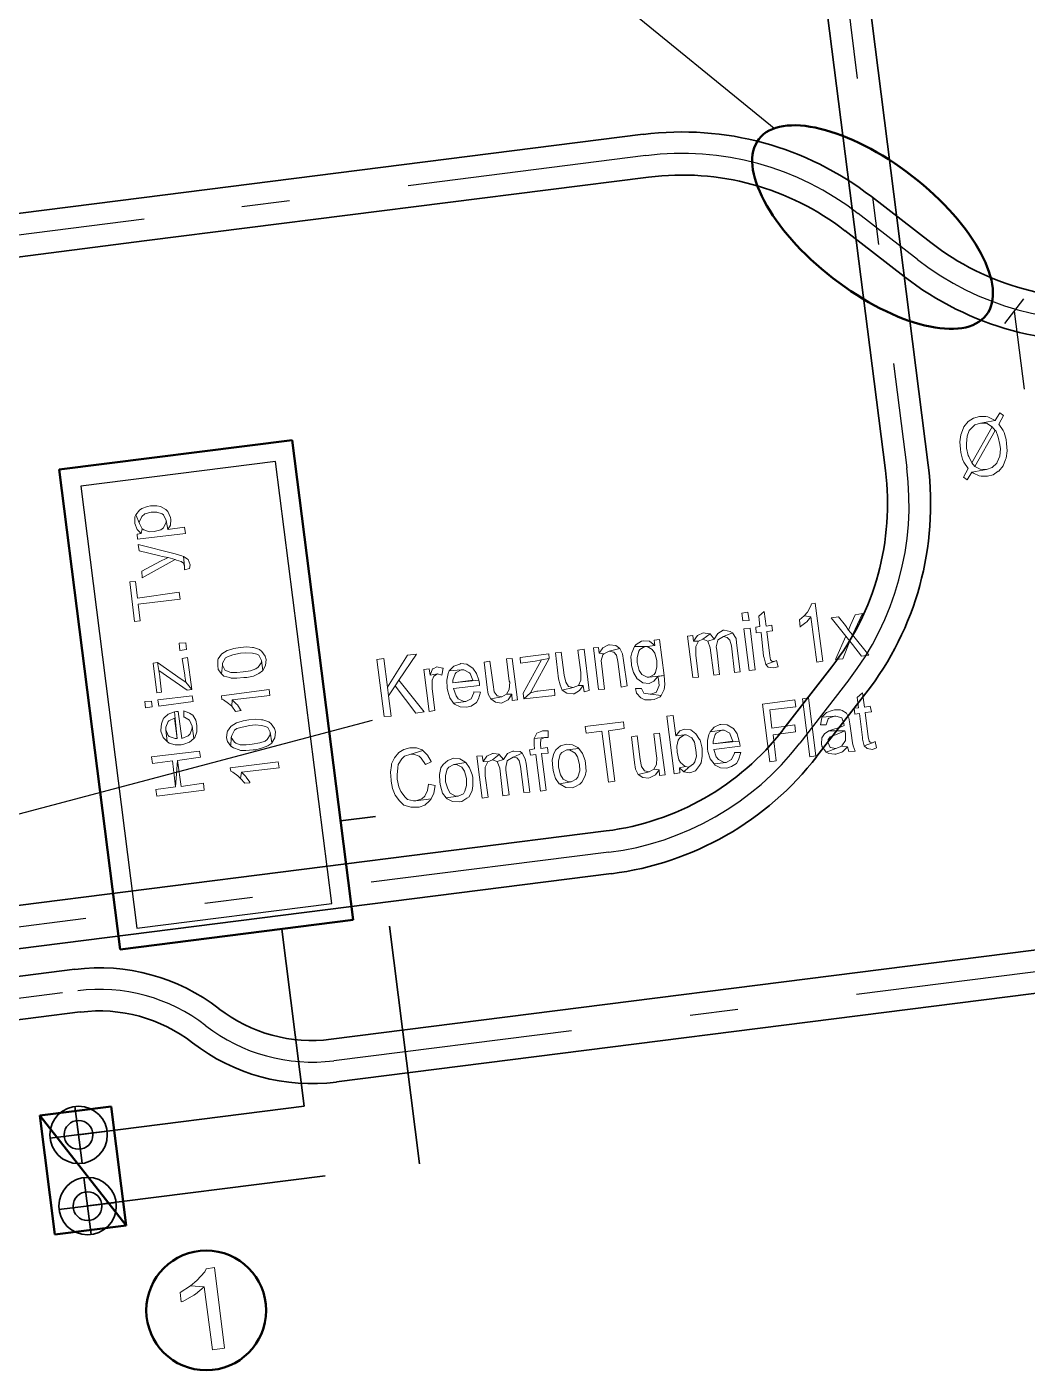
# Model space of a CAD drawing. Header units: metres. Extents: x 2713732.4 to 2713757.2, y 1226081.6 to 1226111.3.
# Drawn here: x 2713745.279 to 2713747.367, y 1226102.816 to 1226105.62 of the extents above; entities that cross this region are included whole.
import ezdxf

# ---------------------------------------------------------------- set-up
doc = ezdxf.new("R2010")
doc.units = ezdxf.units.M
for name, pattern in [('DASHDOT', [1, 0.5, -0.25, 0, -0.25]), ('DASHED', [0.75, 0.5, -0.25]), ('HIDDENX2', [0.75, 0.5, -0.25])]:
    doc.linetypes.add(name, pattern=pattern)
doc.layers.add('einlagen_boden_erstes_og', color=7, linetype='Continuous', true_color=0x000000)

msp = doc.modelspace()

# ---------------------------------------------------------------- linework, layer by layer
at = {"layer": 'einlagen_boden_erstes_og', "color": 1, "linetype": 'Continuous', "lineweight": 35, "true_color": 0xff0000, "extrusion": (0.000477202, 0.001815, 0.999998)}
for p, q in [((2713746.9939, 1226106.0145, -0.1887), (2713747.16, 1226104.7055, -0.1864)), ((2713746.9046, 1226106.0032, -0.1886), (2713747.0707, 1226104.6942, -0.1863)), ((2713746.9588, 1226104.2844, -0.1855), (2713746.8567, 1226104.1526, -0.1852)), ((2713747.03, 1226104.2293, -0.1855), (2713746.9279, 1226104.0975, -0.1852)), ((2713746.4879, 1226103.9419, -0.1847), (2713744.8331, 1226103.7319, -0.1835)), ((2713746.4992, 1226103.8526, -0.1845), (2713744.8445, 1226103.6426, -0.1834)), ((2713745.9138, 1226103.5069, -0.1836), (2713747.9989, 1226103.7715, -0.1851)), ((2713745.8579, 1226103.3672, -0.1833), (2713745.811, 1226103.7368, -0.184)), ((2713745.9252, 1226103.4176, -0.1835), (2713748.0103, 1226103.6822, -0.1849)), ((2713744.8517, 1226103.5859, -0.1833), (2713745.3791, 1226103.6529, -0.1836)), ((2713744.863, 1226103.4966, -0.1831), (2713745.3904, 1226103.5636, -0.1835)), ((2713745.3866, 1226103.3074, -0.183), (2713745.8579, 1226103.3672, -0.1833))]:
    msp.add_line(p, q, dxfattribs=at)
at = {"layer": 'einlagen_boden_erstes_og', "color": 7, "linetype": 'DASHDOT', "lineweight": 25, "extrusion": (0.000477202, 0.001815, 0.999998)}
for p, q in [((2713746.9492, 1226106.0089, -0.1887), (2713747.1153, 1226104.6998, -0.1864)), ((2713746.5709, 1226105.3515, -0.1873), (2713745.5237, 1226105.2186, -0.1865)), ((2713747.1377, 1226105.1347, -0.1872), (2713747.0139, 1226105.2306, -0.1873)), ((2713745.5237, 1226105.2186, -0.1865), (2713744.9751, 1226105.149, -0.1861)), ((2713746.9944, 1226104.2568, -0.1855), (2713746.8923, 1226104.125, -0.1852)), ((2713746.4935, 1226103.8973, -0.1846), (2713744.8388, 1226103.6873, -0.1834)), ((2713745.9195, 1226103.4623, -0.1835), (2713748.0046, 1226103.7269, -0.185)), ((2713744.8573, 1226103.5413, -0.1832), (2713745.3848, 1226103.6082, -0.1835))]:
    msp.add_line(p, q, dxfattribs=at)
at = {"layer": 'einlagen_boden_erstes_og', "color": 140, "linetype": 'Continuous', "lineweight": 25, "true_color": 0x00c0ff, "extrusion": (0.000477202, 0.001815, 0.999998)}
for p, q in [((2713746.8383, 1226105.4082, -0.1875), (2713746.2842, 1226105.8616, -0.1881)), ((2713745.9998, 1226104.1721, -0.1849), (2713744.3765, 1226103.7416, -0.1833))]:
    msp.add_line(p, q, dxfattribs=at)
at = {"layer": 'einlagen_boden_erstes_og', "color": 150, "linetype": 'Continuous', "lineweight": 35, "true_color": 0x0080ff, "extrusion": (0.000477202, 0.001815, 0.999998)}
for p, q in [((2713746.5652, 1226105.3962, -0.1874), (2713745.518, 1226105.2633, -0.1866)), ((2713746.5766, 1226105.3069, -0.1872), (2713745.5293, 1226105.174, -0.1865)), ((2713745.518, 1226105.2633, -0.1866), (2713744.9694, 1226105.1936, -0.1862)), ((2713747.1653, 1226105.1702, -0.1872), (2713747.0415, 1226105.2662, -0.1873)), ((2713745.5293, 1226105.174, -0.1865), (2713744.9807, 1226105.1044, -0.1861)), ((2713747.1101, 1226105.0991, -0.1871), (2713746.9863, 1226105.195, -0.1872))]:
    msp.add_line(p, q, dxfattribs=at)
at = {"layer": 'einlagen_boden_erstes_og', "color": 7, "linetype": 'Continuous', "lineweight": 25, "extrusion": (0.000477202, 0.001815, 0.999998)}
for p, q in [((2713747.3199, 1226105.0009, -0.187), (2713747.3597, 1226105.0523, -0.1871)), ((2713747.3398, 1226105.0266, -0.1871), (2713747.3604, 1226104.8642, -0.1868))]:
    msp.add_line(p, q, dxfattribs=at)
at = {"layer": 'einlagen_boden_erstes_og', "color": 1, "linetype": 'Continuous', "lineweight": 50, "true_color": 0xff0000, "extrusion": (0.000477202, 0.001815, 0.999998)}
for p, q in [((2713745.8327, 1226104.7576, -0.1858), (2713745.3466, 1226104.696, -0.1855)), ((2713745.9598, 1226103.7557, -0.1841), (2713745.8327, 1226104.7576, -0.1858)), ((2713745.3466, 1226104.696, -0.1855), (2713745.4737, 1226103.694, -0.1837)), ((2713745.4737, 1226103.694, -0.1837), (2713745.9598, 1226103.7557, -0.1841))]:
    msp.add_line(p, q, dxfattribs=at)
at = {"layer": 'einlagen_boden_erstes_og', "color": 1, "linetype": 'Continuous', "lineweight": 25, "true_color": 0xff0000, "extrusion": (0.000477202, 0.001815, 0.999998)}
for p, q in [((2713745.798, 1226104.7129, -0.1858), (2713745.3913, 1226104.6613, -0.1855)), ((2713745.9151, 1226103.7903, -0.1841), (2713745.798, 1226104.7129, -0.1858)), ((2713745.3913, 1226104.6613, -0.1855), (2713745.5084, 1226103.7387, -0.1838)), ((2713745.5084, 1226103.7387, -0.1838), (2713745.9151, 1226103.7903, -0.1841))]:
    msp.add_line(p, q, dxfattribs=at)
at = {"layer": 'einlagen_boden_erstes_og', "color": 5, "linetype": 'DASHED', "lineweight": 35, "true_color": 0x0000ff, "extrusion": (0.000477202, 0.001815, 0.999998)}
for p, q in [((2713746.0063, 1226103.972, -0.1845), (2713745.9336, 1226103.9627, -0.1845)), ((2713746.0983, 1226103.2465, -0.1832), (2713746.0063, 1226103.972, -0.1845)), ((2713745.4054, 1226103.1586, -0.1827), (2713746.0983, 1226103.2465, -0.1832))]:
    msp.add_line(p, q, dxfattribs=at)
at = {"layer": 'einlagen_boden_erstes_og', "color": 7, "linetype": 'HIDDENX2', "lineweight": 50, "extrusion": (0.000477202, 0.001815, 0.999998)}
for p, q in [((2713745.4547, 1226103.3661, -0.1831), (2713745.3059, 1226103.3472, -0.183)), ((2713745.3059, 1226103.3472, -0.183), (2713745.3374, 1226103.0992, -0.1826)), ((2713745.4862, 1226103.1181, -0.1827), (2713745.3059, 1226103.3472, -0.183)), ((2713745.4862, 1226103.1181, -0.1827), (2713745.4547, 1226103.3661, -0.1831)), ((2713745.3374, 1226103.0992, -0.1826), (2713745.4862, 1226103.1181, -0.1827))]:
    msp.add_line(p, q, dxfattribs=at)
at = {"layer": 'einlagen_boden_erstes_og', "color": 7, "linetype": 'DASHDOT', "lineweight": 35, "extrusion": (0.000477202, 0.001815, 0.999998)}
for p, q in [((2713745.3941, 1226103.2479, -0.1829), (2713745.379, 1226103.3669, -0.1831)), ((2713745.327, 1226103.2999, -0.183), (2713745.4461, 1226103.315, -0.183)), ((2713745.413, 1226103.0991, -0.1826), (2713745.3979, 1226103.2181, -0.1828)), ((2713745.3459, 1226103.151, -0.1827), (2713745.465, 1226103.1662, -0.1828))]:
    msp.add_line(p, q, dxfattribs=at)
at = {"layer": 'einlagen_boden_erstes_og', "color": 7, "lineweight": 0}
for points in [[(2713747.2674, 1226104.807), (2713747.2674, 1226104.807), (2713747.2544, 1226104.8037), (2713747.2435, 1226104.7961), (2713747.2435, 1226104.7961), (2713747.2348, 1226104.7852), (2713747.2294, 1226104.7722), (2713747.2283, 1226104.7689), (2713747.2261, 1226104.7537), (2713747.2272, 1226104.7385), (2713747.2283, 1226104.732), (2713747.2316, 1226104.7179), (2713747.2348, 1226104.7114), (2713747.2435, 1226104.6983), (2713747.2337, 1226104.6799), (2713747.2414, 1226104.6744), (2713747.2511, 1226104.6907), (2713747.2815, 1226104.6962), (2713747.2815, 1226104.6962), (2713747.2685, 1226104.6972), (2713747.2576, 1226104.7027), (2713747.2511, 1226104.7103), (2713747.2446, 1226104.7233), (2713747.2435, 1226104.7255), (2713747.2403, 1226104.7407), (2713747.2403, 1226104.7505), (2713747.2414, 1226104.7657), (2713747.2457, 1226104.7776), (2713747.2479, 1226104.7798), (2713747.2576, 1226104.7896), (2713747.2696, 1226104.7928), (2713747.3, 1226104.7983), (2713747.2957, 1226104.8004), (2713747.2848, 1226104.8059), (2713747.2805, 1226104.807)], [(2713747.3098, 1226104.8146), (2713747.3, 1226104.7983), (2713747.2696, 1226104.7928), (2713747.2815, 1226104.7928), (2713747.2815, 1226104.7928), (2713747.2935, 1226104.7852), (2713747.3, 1226104.7776), (2713747.3011, 1226104.7776), (2713747.3065, 1226104.7635), (2713747.3098, 1226104.7483), (2713747.3109, 1226104.7396), (2713747.3098, 1226104.7244), (2713747.3044, 1226104.7114), (2713747.3033, 1226104.7092), (2713747.2935, 1226104.7005), (2713747.2815, 1226104.6962), (2713747.2511, 1226104.6907), (2713747.2544, 1226104.6886), (2713747.2663, 1226104.6831), (2713747.2707, 1226104.682), (2713747.2837, 1226104.682), (2713747.2957, 1226104.6853), (2713747.3065, 1226104.6929), (2713747.3076, 1226104.6929), (2713747.3163, 1226104.7038), (2713747.3217, 1226104.7168), (2713747.3228, 1226104.7201), (2713747.325, 1226104.7353), (2713747.3239, 1226104.7505), (2713747.3228, 1226104.7592), (2713747.3185, 1226104.7733), (2713747.3163, 1226104.7776), (2713747.3076, 1226104.7907), (2713747.3174, 1226104.8091)], [(2713747.2935, 1226104.7852), (2713747.2511, 1226104.7103), (2713747.2576, 1226104.7027), (2713747.3, 1226104.7776)]]:
    msp.add_lwpolyline(points, close=True, dxfattribs=at)
at = {"layer": 'einlagen_boden_erstes_og', "color": 1, "lineweight": 0}
for points in [[(2713745.5066, 1226104.6017), (2713745.5142, 1226104.5832), (2713745.5132, 1226104.5865), (2713745.5186, 1226104.5984), (2713745.5251, 1226104.6038), (2713745.5381, 1226104.6071), (2713745.5501, 1226104.6071), (2713745.5609, 1226104.6038), (2713745.5642, 1226104.6017), (2713745.5696, 1226104.5897), (2713745.5729, 1226104.5712), (2713745.5783, 1226104.5799), (2713745.5794, 1226104.5919), (2713745.5783, 1226104.5962), (2713745.5729, 1226104.6082), (2713745.5686, 1226104.6125), (2713745.5577, 1226104.619), (2713745.5501, 1226104.6201), (2713745.537, 1226104.6201), (2713745.5305, 1226104.619), (2713745.5186, 1226104.6147), (2713745.5142, 1226104.6114)], [(2713745.5045, 1226104.5832), (2713745.5088, 1226104.5712), (2713745.5175, 1226104.5626), (2713745.5197, 1226104.5723), (2713745.5142, 1226104.5832), (2713745.5066, 1226104.6017), (2713745.5045, 1226104.5973)], [(2713745.5088, 1226104.5615), (2713745.5099, 1226104.5506), (2713745.6098, 1226104.5626), (2713745.6077, 1226104.5756), (2713745.5729, 1226104.5712), (2713745.5696, 1226104.5897), (2713745.5696, 1226104.5865), (2713745.5642, 1226104.5745), (2713745.5588, 1226104.5702), (2713745.5447, 1226104.5669), (2713745.5338, 1226104.5658), (2713745.5229, 1226104.5702), (2713745.5197, 1226104.5723), (2713745.5175, 1226104.5626)], [(2713745.511, 1226104.5397), (2713745.5132, 1226104.5267), (2713745.5566, 1226104.5158), (2713745.5609, 1226104.5148), (2713745.574, 1226104.5126), (2713745.5881, 1226104.5082), (2713745.5914, 1226104.5072), (2713745.6011, 1226104.5039), (2713745.6055, 1226104.5006), (2713745.6077, 1226104.4941), (2713745.6055, 1226104.5148), (2713745.6022, 1226104.5158), (2713745.5881, 1226104.5202)], [(2713745.5186, 1226104.4843), (2713745.5197, 1226104.4702), (2713745.5881, 1226104.5082), (2713745.574, 1226104.5126), (2713745.5696, 1226104.5104), (2713745.5577, 1226104.505)], [(2713745.6077, 1226104.4865), (2713745.6185, 1226104.4898), (2713745.6196, 1226104.4974), (2713745.6153, 1226104.5082), (2713745.6055, 1226104.5148), (2713745.6077, 1226104.4941)], [(2713745.4936, 1226104.4615), (2713745.5034, 1226104.379), (2713745.5153, 1226104.3801), (2713745.511, 1226104.4148), (2713745.599, 1226104.4257), (2713745.5968, 1226104.4398), (2713745.5099, 1226104.4279), (2713745.5055, 1226104.4626)], [(2713745.612, 1226104.3203), (2713745.5979, 1226104.3182), (2713745.5968, 1226104.3334), (2713745.6109, 1226104.3344), (2713745.612, 1226104.3203)], [(2713745.6033, 1226104.3019), (2713745.6087, 1226104.2671), (2713745.6087, 1226104.2649), (2713745.6109, 1226104.2519), (2713745.6229, 1226104.2367), (2713745.6142, 1226104.304)], [(2713745.6772, 1226104.2867), (2713745.6783, 1226104.279), (2713745.6848, 1226104.2693), (2713745.687, 1226104.2877), (2713745.687, 1226104.2921), (2713745.6935, 1226104.3029), (2713745.6978, 1226104.3051), (2713745.7087, 1226104.3095), (2713745.725, 1226104.3127), (2713745.7358, 1226104.3138), (2713745.75, 1226104.3127), (2713745.7586, 1226104.3105), (2713745.763, 1226104.3084), (2713745.7684, 1226104.2975), (2713745.7717, 1226104.2769), (2713745.7771, 1226104.2867), (2713745.7782, 1226104.2997), (2713745.776, 1226104.3062), (2713745.7695, 1226104.316), (2713745.7641, 1226104.3203), (2713745.7521, 1226104.3247), (2713745.75, 1226104.3247), (2713745.738, 1226104.3258), (2713745.7239, 1226104.3247), (2713745.7108, 1226104.3225), (2713745.7, 1226104.3192), (2713745.6967, 1226104.3182), (2713745.6859, 1226104.3116), (2713745.6848, 1226104.3105), (2713745.6783, 1226104.3008), (2713745.6772, 1226104.2986)], [(2713745.5425, 1226104.2921), (2713745.5501, 1226104.2302), (2713745.5599, 1226104.2313), (2713745.5566, 1226104.2628), (2713745.5566, 1226104.2638), (2713745.5544, 1226104.2769), (2713745.5512, 1226104.2932)], [(2713745.5512, 1226104.2932), (2713745.5544, 1226104.2769), (2713745.6131, 1226104.2356), (2713745.6229, 1226104.2367), (2713745.6109, 1226104.2519), (2713745.6011, 1226104.2584)], [(2713745.6848, 1226104.2693), (2713745.6902, 1226104.2649), (2713745.7022, 1226104.2617), (2713745.7054, 1226104.2606), (2713745.7174, 1226104.2606), (2713745.7315, 1226104.2617), (2713745.738, 1226104.2617), (2713745.7521, 1226104.2649), (2713745.763, 1226104.2704), (2713745.7706, 1226104.2758), (2713745.7717, 1226104.2769), (2713745.7684, 1226104.2975), (2713745.7684, 1226104.2932), (2713745.7619, 1226104.2834), (2713745.7565, 1226104.2801), (2713745.7456, 1226104.2758), (2713745.7304, 1226104.2736), (2713745.7174, 1226104.2725), (2713745.7043, 1226104.2725), (2713745.6956, 1226104.2758), (2713745.6924, 1226104.2769), (2713745.687, 1226104.2877)], [(2713745.5523, 1226104.215), (2713745.5544, 1226104.2019), (2713745.6261, 1226104.2117), (2713745.6239, 1226104.2236)], [(2713745.6848, 1226104.2236), (2713745.6859, 1226104.216), (2713745.6891, 1226104.215), (2713745.7, 1226104.2074), (2713745.7065, 1226104.2019), (2713745.7076, 1226104.215), (2713745.7858, 1226104.2247), (2713745.7847, 1226104.2367)], [(2713745.7065, 1226104.2019), (2713745.7141, 1226104.1911), (2713745.7261, 1226104.1932), (2713745.725, 1226104.1943), (2713745.7185, 1226104.2052), (2713745.7163, 1226104.2063), (2713745.7076, 1226104.215)], [(2713745.5251, 1226104.2117), (2713745.5262, 1226104.1987), (2713745.5403, 1226104.2008), (2713745.5392, 1226104.2128)], [(2713745.5588, 1226104.152), (2713745.5588, 1226104.1498), (2713745.5631, 1226104.1368), (2713745.5718, 1226104.1281), (2713745.5686, 1226104.153), (2713745.5686, 1226104.1585), (2713745.574, 1226104.1704), (2713745.5751, 1226104.1715), (2713745.587, 1226104.1769), (2713745.5924, 1226104.1346), (2713745.587, 1226104.19), (2713745.574, 1226104.1856), (2713745.5653, 1226104.178), (2713745.5642, 1226104.1769), (2713745.5599, 1226104.165)], [(2713745.5718, 1226104.1281), (2713745.5762, 1226104.1248), (2713745.5881, 1226104.1215), (2713745.6011, 1226104.1215), (2713745.6066, 1226104.1226), (2713745.6185, 1226104.127), (2713745.6272, 1226104.1346), (2713745.6239, 1226104.1606), (2713745.6239, 1226104.1563), (2713745.6196, 1226104.1444), (2713745.6153, 1226104.14), (2713745.6022, 1226104.1346), (2713745.5946, 1226104.1911), (2713745.5914, 1226104.1911), (2713745.587, 1226104.19), (2713745.5924, 1226104.1346), (2713745.5881, 1226104.1346), (2713745.5762, 1226104.1389), (2713745.574, 1226104.1411), (2713745.5686, 1226104.153)], [(2713745.6066, 1226104.1791), (2713745.6077, 1226104.1791), (2713745.6185, 1226104.1726), (2713745.6239, 1226104.1606), (2713745.6272, 1226104.1346), (2713745.6294, 1226104.1368), (2713745.6337, 1226104.1487), (2713745.6337, 1226104.1617), (2713745.6316, 1226104.1726), (2713745.625, 1226104.1835), (2713745.6185, 1226104.1878), (2713745.6066, 1226104.1921)], [(2713745.6956, 1226104.1357), (2713745.6978, 1226104.1281), (2713745.7043, 1226104.1183), (2713745.7054, 1226104.1368), (2713745.7065, 1226104.1411), (2713745.7119, 1226104.152), (2713745.7174, 1226104.1552), (2713745.7282, 1226104.1585), (2713745.7445, 1226104.1617), (2713745.7554, 1226104.1628), (2713745.7684, 1226104.1617), (2713745.7771, 1226104.1596), (2713745.7815, 1226104.1574), (2713745.7869, 1226104.1476), (2713745.7901, 1226104.1259), (2713745.7967, 1226104.1357), (2713745.7977, 1226104.1487), (2713745.7956, 1226104.1552), (2713745.7891, 1226104.165), (2713745.7836, 1226104.1693), (2713745.7717, 1226104.1737), (2713745.7684, 1226104.1737), (2713745.7565, 1226104.1748), (2713745.7423, 1226104.1737), (2713745.7304, 1226104.1715), (2713745.7195, 1226104.1683), (2713745.7163, 1226104.1672), (2713745.7054, 1226104.1606), (2713745.7043, 1226104.1596), (2713745.6978, 1226104.1498), (2713745.6967, 1226104.1476)], [(2713745.7043, 1226104.1183), (2713745.7098, 1226104.115), (2713745.7217, 1226104.1107), (2713745.725, 1226104.1096), (2713745.7358, 1226104.1096), (2713745.751, 1226104.1107), (2713745.7565, 1226104.1107), (2713745.7706, 1226104.115), (2713745.7815, 1226104.1194), (2713745.7901, 1226104.1248), (2713745.7901, 1226104.1259), (2713745.7869, 1226104.1476), (2713745.7869, 1226104.1422), (2713745.7804, 1226104.1324), (2713745.776, 1226104.1291), (2713745.7652, 1226104.1259), (2713745.7489, 1226104.1226), (2713745.7369, 1226104.1215), (2713745.7239, 1226104.1215), (2713745.7152, 1226104.1248), (2713745.7119, 1226104.127), (2713745.7054, 1226104.1368)], [(2713745.5392, 1226104.0966), (2713745.5414, 1226104.0824), (2713745.5827, 1226104.0879), (2713745.5892, 1226104.0336), (2713745.5935, 1226104.089), (2713745.6413, 1226104.0955), (2713745.6392, 1226104.1085)], [(2713745.5479, 1226104.0281), (2713745.5501, 1226104.014), (2713745.6489, 1226104.027), (2713745.6478, 1226104.0412), (2713745.6011, 1226104.0346), (2713745.5935, 1226104.089), (2713745.5892, 1226104.0336)], [(2713745.7032, 1226104.0737), (2713745.7043, 1226104.0661), (2713745.7087, 1226104.064), (2713745.7195, 1226104.0564), (2713745.725, 1226104.0509), (2713745.7271, 1226104.064), (2713745.8053, 1226104.0737), (2713745.8032, 1226104.0857)], [(2713745.725, 1226104.0509), (2713745.7337, 1226104.0412), (2713745.7445, 1226104.0422), (2713745.7445, 1226104.0433), (2713745.7369, 1226104.0542), (2713745.7358, 1226104.0553), (2713745.7271, 1226104.064)], [(2713745.6707, 1226103.0299), (2713745.6533, 1226103.0277), (2713745.65, 1226103.0212), (2713745.6337, 1226103.0027), (2713745.6207, 1226102.9919), (2713745.6489, 1226102.9897), (2713745.6663, 1226102.8583), (2713745.6913, 1226102.8615)], [(2713745.6207, 1226102.9919), (2713745.599, 1226102.9777), (2713745.6011, 1226102.9582), (2713745.6044, 1226102.9593), (2713745.6272, 1226102.9723), (2713745.6305, 1226102.9745), (2713745.6489, 1226102.9897)]]:
    msp.add_lwpolyline(points, close=True, dxfattribs=at)
at = {"layer": 'einlagen_boden_erstes_og', "color": 140, "lineweight": 0}
for points in [[(2713746.9242, 1226104.417), (2713746.9166, 1226104.4159), (2713746.9155, 1226104.4116), (2713746.9079, 1226104.3985), (2713746.9014, 1226104.3909), (2713746.9155, 1226104.3888), (2713746.9274, 1226104.2943), (2713746.9405, 1226104.2964)], [(2713746.784, 1226104.3985), (2713746.771, 1226104.3964), (2713746.7732, 1226104.3801), (2713746.7862, 1226104.3812)], [(2713746.8177, 1226104.3996), (2713746.8069, 1226104.3898), (2713746.809, 1226104.3681), (2713746.8003, 1226104.367), (2713746.8014, 1226104.3551), (2713746.8112, 1226104.3562), (2713746.8166, 1226104.3062), (2713746.8177, 1226104.3029), (2713746.821, 1226104.2888), (2713746.8384, 1226104.2953), (2713746.834, 1226104.2964), (2713746.8308, 1226104.2986), (2713746.8297, 1226104.3073), (2713746.8232, 1226104.3583), (2713746.8351, 1226104.3594), (2713746.834, 1226104.3714), (2713746.8221, 1226104.3692)], [(2713746.9014, 1226104.3909), (2713746.8916, 1226104.3822), (2713746.8927, 1226104.367), (2713746.8938, 1226104.3681), (2713746.9046, 1226104.3768), (2713746.9068, 1226104.3779), (2713746.9155, 1226104.3888)], [(2713746.9731, 1226104.3888), (2713746.9578, 1226104.3866), (2713746.9883, 1226104.3486), (2713746.9969, 1226104.3377), (2713747.0024, 1226104.3312), (2713747.0208, 1226104.3062), (2713747.0361, 1226104.3084), (2713747.0024, 1226104.3507), (2713746.9937, 1226104.3605), (2713746.9872, 1226104.3703)], [(2713747.023, 1226104.3953), (2713747.0078, 1226104.3931), (2713746.998, 1226104.3714), (2713746.9937, 1226104.3605), (2713747.0024, 1226104.3507)], [(2713746.6906, 1226104.3551), (2713746.6906, 1226104.3551), (2713746.6787, 1226104.3497), (2713746.67, 1226104.3377), (2713746.6809, 1226104.3377), (2713746.6895, 1226104.342), (2713746.7048, 1226104.3529), (2713746.7037, 1226104.3529)], [(2713746.7341, 1226104.3605), (2713746.7319, 1226104.3605), (2713746.721, 1226104.354), (2713746.7134, 1226104.342), (2713746.7004, 1226104.3377), (2713746.7004, 1226104.3377), (2713746.7048, 1226104.3236), (2713746.7124, 1226104.2671), (2713746.7243, 1226104.2682), (2713746.7189, 1226104.3192), (2713746.7178, 1226104.3258), (2713746.721, 1226104.3399), (2713746.7221, 1226104.341), (2713746.733, 1226104.3475), (2713746.7515, 1226104.3551), (2713746.7471, 1226104.3583)], [(2713746.7515, 1226104.3551), (2713746.733, 1226104.3475), (2713746.7406, 1226104.3453), (2713746.746, 1226104.3399), (2713746.7493, 1226104.3279), (2713746.7558, 1226104.2725), (2713746.7678, 1226104.2736), (2713746.7601, 1226104.3344), (2713746.7591, 1226104.3431)], [(2713746.7884, 1226104.3649), (2713746.7754, 1226104.3638), (2713746.7862, 1226104.2769), (2713746.7993, 1226104.278)], [(2713746.4951, 1226104.3301), (2713746.4929, 1226104.3301), (2713746.481, 1226104.3236), (2713746.4734, 1226104.3127), (2713746.4832, 1226104.3116), (2713746.494, 1226104.3171), (2713746.5168, 1226104.3225), (2713746.5081, 1226104.329)], [(2713746.5472, 1226104.3268), (2713746.5418, 1226104.3138), (2713746.5396, 1226104.3051), (2713746.5407, 1226104.2899), (2713746.5407, 1226104.2867), (2713746.5451, 1226104.2725), (2713746.5527, 1226104.2595), (2713746.5538, 1226104.2584), (2713746.5646, 1226104.2508), (2713746.5777, 1226104.2497), (2713746.5874, 1226104.2541), (2713746.5961, 1226104.2638), (2713746.6092, 1226104.266), (2713746.5777, 1226104.2628), (2713746.5733, 1226104.2628), (2713746.5625, 1226104.2682), (2713746.557, 1226104.2769), (2713746.5527, 1226104.2932), (2713746.5527, 1226104.304), (2713746.5559, 1226104.3171), (2713746.5581, 1226104.3203), (2713746.569, 1226104.3268)], [(2713746.5668, 1226104.3388), (2713746.5614, 1226104.3377), (2713746.5505, 1226104.3312), (2713746.5472, 1226104.3268), (2713746.569, 1226104.3268), (2713746.5733, 1226104.3268), (2713746.5896, 1226104.329), (2713746.5787, 1226104.3377)], [(2713746.5994, 1226104.341), (2713746.5885, 1226104.3399), (2713746.5896, 1226104.329), (2713746.5733, 1226104.3268), (2713746.5842, 1226104.3203), (2713746.5896, 1226104.3127), (2713746.594, 1226104.2975), (2713746.594, 1226104.2845), (2713746.5907, 1226104.2725), (2713746.5885, 1226104.2682), (2713746.5777, 1226104.2628), (2713746.6092, 1226104.266)], [(2713746.6689, 1226104.3497), (2713746.658, 1226104.3486), (2713746.6689, 1226104.2617), (2713746.6809, 1226104.2628), (2713746.6754, 1226104.3084), (2713746.6754, 1226104.3116), (2713746.6754, 1226104.3268), (2713746.6809, 1226104.3377), (2713746.67, 1226104.3377)], [(2713746.7048, 1226104.3529), (2713746.6895, 1226104.342), (2713746.7004, 1226104.3377), (2713746.7134, 1226104.342)], [(2713746.9883, 1226104.3486), (2713746.9665, 1226104.2997), (2713746.9817, 1226104.3008), (2713746.9969, 1226104.3377)], [(2713746.0237, 1226104.3019), (2713746.0096, 1226104.2997), (2713746.0248, 1226104.1802), (2713746.0389, 1226104.1813), (2713746.0335, 1226104.2236), (2713746.0313, 1226104.2421)], [(2713746.0921, 1226104.3105), (2713746.0736, 1226104.3084), (2713746.0313, 1226104.2421), (2713746.0335, 1226104.2236), (2713746.0476, 1226104.2443), (2713746.0552, 1226104.2562)], [(2713746.292, 1226104.3019), (2713746.28, 1226104.3008), (2713746.2855, 1226104.2541), (2713746.2866, 1226104.2519), (2713746.2855, 1226104.2367), (2713746.28, 1226104.2269), (2713746.2909, 1226104.2269), (2713746.292, 1226104.2139), (2713746.3028, 1226104.215)], [(2713746.368, 1226104.3116), (2713746.3083, 1226104.304), (2713746.3094, 1226104.2921), (2713746.3398, 1226104.2964), (2713746.3398, 1226104.2964), (2713746.3528, 1226104.2986), (2713746.3691, 1226104.3019)], [(2713746.3691, 1226104.3019), (2713746.3528, 1226104.2986), (2713746.3148, 1226104.2291), (2713746.3159, 1226104.2171), (2713746.33, 1226104.2302), (2713746.3365, 1226104.2421)], [(2713746.3941, 1226104.3149), (2713746.3821, 1226104.3138), (2713746.3887, 1226104.2595), (2713746.3919, 1226104.2465), (2713746.3963, 1226104.2356), (2713746.4191, 1226104.241), (2713746.4093, 1226104.2432), (2713746.4039, 1226104.2519), (2713746.4039, 1226104.2519), (2713746.4006, 1226104.2671)], [(2713746.4419, 1226104.3214), (2713746.4288, 1226104.3192), (2713746.4354, 1226104.2725), (2713746.4354, 1226104.2704), (2713746.4354, 1226104.2562), (2713746.4299, 1226104.2454), (2713746.4397, 1226104.2454), (2713746.4419, 1226104.2323), (2713746.4527, 1226104.2345)], [(2713746.4723, 1226104.3247), (2713746.4614, 1226104.3236), (2713746.4723, 1226104.2367), (2713746.4842, 1226104.2378), (2713746.4788, 1226104.2856), (2713746.4777, 1226104.2975), (2713746.481, 1226104.3095), (2713746.4832, 1226104.3116), (2713746.4734, 1226104.3127)], [(2713746.5168, 1226104.3225), (2713746.494, 1226104.3171), (2713746.5038, 1226104.3149), (2713746.5092, 1226104.3084), (2713746.5125, 1226104.2953), (2713746.519, 1226104.2421), (2713746.532, 1226104.2443), (2713746.5244, 1226104.2975), (2713746.5223, 1226104.3116)], [(2713746.1182, 1226104.2801), (2713746.1073, 1226104.279), (2713746.1182, 1226104.1911), (2713746.1301, 1226104.1932), (2713746.1247, 1226104.2389), (2713746.1247, 1226104.241), (2713746.1247, 1226104.2562), (2713746.128, 1226104.2649), (2713746.1356, 1226104.2693), (2713746.1204, 1226104.2671)], [(2713746.1345, 1226104.2845), (2713746.1269, 1226104.2801), (2713746.1258, 1226104.2801), (2713746.1204, 1226104.2671), (2713746.1356, 1226104.2693), (2713746.1453, 1226104.2671), (2713746.1475, 1226104.2812), (2713746.1464, 1226104.2812)], [(2713746.1605, 1226104.2758), (2713746.1584, 1226104.2704), (2713746.1551, 1226104.2562), (2713746.1562, 1226104.2399), (2713746.1573, 1226104.2334), (2713746.1616, 1226104.2193), (2713746.1692, 1226104.2084), (2713746.1953, 1226104.2117), (2713746.191, 1226104.2117), (2713746.179, 1226104.2171), (2713746.1747, 1226104.2236), (2713746.1692, 1226104.2389), (2713746.2236, 1226104.2454), (2713746.2236, 1226104.2497), (2713746.2225, 1226104.2562), (2713746.1682, 1226104.2508), (2713746.1682, 1226104.2562), (2713746.1725, 1226104.2693), (2713746.1747, 1226104.2725), (2713746.1855, 1226104.278)], [(2713746.1844, 1226104.291), (2713746.1823, 1226104.2899), (2713746.1703, 1226104.2856), (2713746.1605, 1226104.2758), (2713746.1855, 1226104.278), (2713746.191, 1226104.278), (2713746.2029, 1226104.2714), (2713746.204, 1226104.2704), (2713746.2094, 1226104.2562), (2713746.1682, 1226104.2508), (2713746.2225, 1226104.2562), (2713746.217, 1226104.2704), (2713746.2094, 1226104.2812), (2713746.2083, 1226104.2823), (2713746.1975, 1226104.2899)], [(2713746.2453, 1226104.2964), (2713746.2333, 1226104.2943), (2713746.2398, 1226104.241), (2713746.242, 1226104.2269), (2713746.2474, 1226104.2171), (2713746.2703, 1226104.2215), (2713746.2605, 1226104.2236), (2713746.254, 1226104.2323), (2713746.254, 1226104.2323), (2713746.2518, 1226104.2475)], [(2713746.8438, 1226104.2975), (2713746.8384, 1226104.2953), (2713746.821, 1226104.2888), (2713746.8264, 1226104.2834), (2713746.8373, 1226104.2823), (2713746.847, 1226104.2845)], [(2713746.0552, 1226104.2562), (2713746.0476, 1226104.2443), (2713746.091, 1226104.1878), (2713746.1084, 1226104.19)], [(2713746.4299, 1226104.2454), (2713746.4191, 1226104.241), (2713746.3963, 1226104.2356), (2713746.406, 1226104.2291), (2713746.4191, 1226104.228), (2713746.4212, 1226104.228), (2713746.4321, 1226104.2345), (2713746.4397, 1226104.2454)], [(2713746.6092, 1226104.266), (2713746.5961, 1226104.2638), (2713746.5972, 1226104.2584), (2713746.5983, 1226104.2454), (2713746.5929, 1226104.2323), (2713746.5929, 1226104.2313), (2713746.5809, 1226104.2269), (2713746.6026, 1226104.2247), (2713746.6092, 1226104.2367), (2713746.6102, 1226104.2475)], [(2713746.2116, 1226104.2323), (2713746.2116, 1226104.2302), (2713746.2062, 1226104.2171), (2713746.1953, 1226104.2117), (2713746.1692, 1226104.2084), (2713746.1714, 1226104.2063), (2713746.1834, 1226104.2008), (2713746.1964, 1226104.1998), (2713746.2062, 1226104.2019), (2713746.217, 1226104.2095), (2713746.2214, 1226104.2171), (2713746.2257, 1226104.2313)], [(2713746.28, 1226104.2269), (2713746.2703, 1226104.2215), (2713746.2474, 1226104.2171), (2713746.2572, 1226104.2106), (2713746.2692, 1226104.2084), (2713746.2724, 1226104.2095), (2713746.2833, 1226104.215), (2713746.2909, 1226104.2269)], [(2713746.38, 1226104.2378), (2713746.3452, 1226104.2334), (2713746.343, 1226104.2334), (2713746.33, 1226104.2302), (2713746.3159, 1226104.2171), (2713746.3811, 1226104.2247)], [(2713746.5494, 1226104.2389), (2713746.5516, 1226104.2291), (2713746.5603, 1226104.2193), (2713746.569, 1226104.215), (2713746.582, 1226104.215), (2713746.5885, 1226104.216), (2713746.6005, 1226104.2215), (2713746.6026, 1226104.2247), (2713746.5809, 1226104.2269), (2713746.5798, 1226104.2269), (2713746.5668, 1226104.2291), (2713746.5614, 1226104.2389)], [(2713746.8818, 1226104.215), (2713746.8145, 1226104.2063), (2713746.8297, 1226104.0857), (2713746.8427, 1226104.0879), (2713746.8362, 1226104.1422), (2713746.8829, 1226104.1487), (2713746.8818, 1226104.1628), (2713746.834, 1226104.1563), (2713746.8297, 1226104.1943), (2713746.884, 1226104.2008)], [(2713746.9133, 1226104.0966), (2713746.8981, 1226104.2171), (2713746.9101, 1226104.2193), (2713746.9253, 1226104.0987), (2713746.9133, 1226104.0966)], [(2713747.023, 1226104.2302), (2713747.0122, 1226104.2204), (2713747.0143, 1226104.1987), (2713747.0056, 1226104.1976), (2713747.0067, 1226104.1856), (2713747.0165, 1226104.1867), (2713747.023, 1226104.1368), (2713747.023, 1226104.1335), (2713747.0263, 1226104.1194), (2713747.0437, 1226104.1259), (2713747.0393, 1226104.127), (2713747.0371, 1226104.1291), (2713747.035, 1226104.1378), (2713747.0284, 1226104.1889), (2713747.0415, 1226104.19), (2713747.0393, 1226104.2019), (2713747.0274, 1226104.1998)], [(2713746.9644, 1226104.1943), (2713746.96, 1226104.1932), (2713746.9481, 1226104.1889), (2713746.9481, 1226104.1889), (2713746.9383, 1226104.1791), (2713746.9644, 1226104.1813), (2713746.9676, 1226104.1813), (2713746.9796, 1226104.178), (2713746.9839, 1226104.1661), (2713746.985, 1226104.1617), (2713746.9774, 1226104.1585), (2713746.9633, 1226104.1541), (2713746.9524, 1226104.1509), (2713746.9861, 1226104.1509), (2713746.9872, 1226104.1454), (2713746.9872, 1226104.1302), (2713746.9796, 1226104.1194), (2713746.9796, 1226104.1183), (2713746.9915, 1226104.1172), (2713746.9948, 1226104.1074), (2713747.0078, 1226104.1085), (2713747.0035, 1226104.1194), (2713747.0024, 1226104.1259), (2713746.9991, 1226104.1454), (2713746.9969, 1226104.165), (2713746.9948, 1226104.178), (2713746.9893, 1226104.1878), (2713746.9807, 1226104.1932), (2713746.9774, 1226104.1943)], [(2713746.5244, 1226104.1693), (2713746.4441, 1226104.1596), (2713746.4462, 1226104.1454), (2713746.4788, 1226104.1498), (2713746.4929, 1226104.0433), (2713746.506, 1226104.0455), (2713746.4929, 1226104.1509), (2713746.5255, 1226104.1552)], [(2713746.6276, 1226104.1824), (2713746.6146, 1226104.1813), (2713746.6298, 1226104.0607), (2713746.6418, 1226104.0629), (2713746.6407, 1226104.0737), (2713746.6526, 1226104.0759), (2713746.6428, 1226104.0846), (2713746.6396, 1226104.09), (2713746.6363, 1226104.1063), (2713746.6352, 1226104.1183), (2713746.6385, 1226104.1313), (2713746.6418, 1226104.1357), (2713746.6515, 1226104.1422), (2713746.6331, 1226104.14)], [(2713746.7276, 1226104.1639), (2713746.7254, 1226104.1639), (2713746.7134, 1226104.1585), (2713746.7048, 1226104.1487), (2713746.7297, 1226104.152), (2713746.7341, 1226104.152), (2713746.746, 1226104.1454), (2713746.7471, 1226104.1433), (2713746.7525, 1226104.1291), (2713746.7113, 1226104.1237), (2713746.7656, 1226104.1291), (2713746.7612, 1226104.1444), (2713746.7536, 1226104.1552), (2713746.7525, 1226104.1563), (2713746.7406, 1226104.1628)], [(2713746.9383, 1226104.1791), (2713746.9383, 1226104.178), (2713746.935, 1226104.1628), (2713746.947, 1226104.1628), (2713746.947, 1226104.1628), (2713746.9513, 1226104.1759), (2713746.9524, 1226104.1769), (2713746.9644, 1226104.1813)], [(2713746.3376, 1226104.1346), (2713746.3376, 1226104.1215), (2713746.3387, 1226104.1129), (2713746.3278, 1226104.1107), (2713746.33, 1226104.0998), (2713746.3409, 1226104.1009), (2713746.3506, 1226104.0249), (2713746.3626, 1226104.027), (2713746.3528, 1226104.1031), (2713746.3669, 1226104.1042), (2713746.3658, 1226104.1161), (2713746.3517, 1226104.1139), (2713746.3506, 1226104.1226), (2713746.3517, 1226104.1335), (2713746.3593, 1226104.1368)], [(2713746.355, 1226104.1509), (2713746.3539, 1226104.1498), (2713746.343, 1226104.1454), (2713746.3376, 1226104.1346), (2713746.3593, 1226104.1368), (2713746.3669, 1226104.1368), (2713746.3669, 1226104.1509)], [(2713746.5527, 1226104.14), (2713746.5407, 1226104.1378), (2713746.5472, 1226104.0846), (2713746.5494, 1226104.0705), (2713746.5549, 1226104.0596), (2713746.5777, 1226104.0651), (2713746.5679, 1226104.0672), (2713746.5614, 1226104.0759), (2713746.5614, 1226104.0759), (2713746.5592, 1226104.0911)], [(2713746.5994, 1226104.1454), (2713746.5874, 1226104.1444), (2713746.5929, 1226104.0976), (2713746.594, 1226104.0944), (2713746.5929, 1226104.0803), (2713746.5874, 1226104.0705), (2713746.5983, 1226104.0694), (2713746.5994, 1226104.0575), (2713746.6113, 1226104.0585)], [(2713746.6515, 1226104.1541), (2713746.6418, 1226104.1509), (2713746.6331, 1226104.14), (2713746.6515, 1226104.1422), (2713746.6548, 1226104.1422), (2713746.6667, 1226104.1357), (2713746.6722, 1226104.127), (2713746.6754, 1226104.1107), (2713746.6765, 1226104.0976), (2713746.6733, 1226104.0857), (2713746.67, 1226104.0814), (2713746.6602, 1226104.0748), (2713746.6504, 1226104.0651), (2713746.6624, 1226104.0629), (2713746.6624, 1226104.0629), (2713746.6743, 1226104.0672), (2713746.683, 1226104.0781), (2713746.6863, 1226104.0835), (2713746.6885, 1226104.0976), (2713746.6885, 1226104.1139), (2713746.6874, 1226104.1172), (2713746.6841, 1226104.1313), (2713746.683, 1226104.1324), (2713746.6754, 1226104.1444), (2713746.6646, 1226104.153), (2713746.6646, 1226104.153)], [(2713746.7048, 1226104.1487), (2713746.7026, 1226104.1433), (2713746.6993, 1226104.1302), (2713746.6993, 1226104.1129), (2713746.7004, 1226104.1074), (2713746.7048, 1226104.0922), (2713746.7134, 1226104.0814), (2713746.7384, 1226104.0846), (2713746.7341, 1226104.0846), (2713746.7221, 1226104.0911), (2713746.7178, 1226104.0966), (2713746.7124, 1226104.1118), (2713746.7678, 1226104.1183), (2713746.7667, 1226104.1226), (2713746.7656, 1226104.1291), (2713746.7113, 1226104.1237), (2713746.7113, 1226104.1291), (2713746.7156, 1226104.1433), (2713746.7178, 1226104.1454), (2713746.7297, 1226104.152)], [(2713746.9524, 1226104.1509), (2713746.9437, 1226104.1444), (2713746.9383, 1226104.1357), (2713746.9372, 1226104.1237), (2713746.9383, 1226104.1183), (2713746.947, 1226104.1063), (2713746.9676, 1226104.1139), (2713746.9557, 1226104.1161), (2713746.9513, 1226104.1259), (2713746.9513, 1226104.1324), (2713746.9557, 1226104.1378), (2713746.9665, 1226104.1422), (2713746.9752, 1226104.1454), (2713746.9861, 1226104.1509)], [(2713746.078, 1226104.115), (2713746.066, 1226104.1118), (2713746.0552, 1226104.1052), (2713746.0465, 1226104.0944), (2713746.04, 1226104.0814), (2713746.04, 1226104.0781), (2713746.0378, 1226104.064), (2713746.0389, 1226104.0477), (2713746.0389, 1226104.0455), (2713746.0421, 1226104.0303), (2713746.0476, 1226104.0162), (2713746.0563, 1226104.0042), (2713746.066, 1226103.9955), (2713746.0682, 1226103.9945), (2713746.0802, 1226103.9912), (2713746.0943, 1226103.9912), (2713746.0975, 1226103.9912), (2713746.1095, 1226103.9955), (2713746.1193, 1226104.0042), (2713746.1225, 1226104.0086), (2713746.091, 1226104.0042), (2713746.0856, 1226104.0042), (2713746.0736, 1226104.0075), (2713746.0682, 1226104.0118), (2713746.0595, 1226104.0238), (2713746.0552, 1226104.0336), (2713746.0519, 1226104.0499), (2713746.0519, 1226104.0585), (2713746.053, 1226104.0737), (2713746.0541, 1226104.0803), (2713746.0617, 1226104.0922), (2713746.0671, 1226104.0976), (2713746.0802, 1226104.102), (2713746.1052, 1226104.1096), (2713746.1041, 1226104.1107), (2713746.0921, 1226104.115)], [(2713746.1052, 1226104.1096), (2713746.0802, 1226104.102), (2713746.0856, 1226104.102), (2713746.0975, 1226104.0976), (2713746.1019, 1226104.0933), (2713746.1106, 1226104.0803), (2713746.1225, 1226104.0857), (2713746.1225, 1226104.0868), (2713746.1149, 1226104.0998)], [(2713746.2518, 1226104.1031), (2713746.2507, 1226104.1031), (2713746.2388, 1226104.0976), (2713746.2312, 1226104.0868), (2713746.2409, 1226104.0857), (2713746.2507, 1226104.09), (2713746.2648, 1226104.1009), (2713746.2648, 1226104.102)], [(2713746.2952, 1226104.1085), (2713746.2931, 1226104.1085), (2713746.2822, 1226104.1031), (2713746.2735, 1226104.0911), (2713746.2605, 1226104.0868), (2713746.2605, 1226104.0868), (2713746.2659, 1226104.0727), (2713746.2724, 1226104.0151), (2713746.2855, 1226104.0173), (2713746.2789, 1226104.0683), (2713746.2789, 1226104.0748), (2713746.2811, 1226104.0879), (2713746.2822, 1226104.089), (2713746.2942, 1226104.0955), (2713746.3126, 1226104.1042), (2713746.3083, 1226104.1074)], [(2713746.3126, 1226104.1042), (2713746.2942, 1226104.0955), (2713746.3018, 1226104.0944), (2713746.3061, 1226104.089), (2713746.3094, 1226104.0759), (2713746.3159, 1226104.0216), (2713746.3289, 1226104.0227), (2713746.3213, 1226104.0824), (2713746.3191, 1226104.0922)], [(2713746.405, 1226104.1226), (2713746.393, 1226104.1194), (2713746.3832, 1226104.1107), (2713746.3789, 1226104.1031), (2713746.3756, 1226104.09), (2713746.3767, 1226104.0727), (2713746.3778, 1226104.0651), (2713746.3821, 1226104.0509), (2713746.3897, 1226104.0401), (2713746.4147, 1226104.0444), (2713746.4093, 1226104.0444), (2713746.3984, 1226104.0499), (2713746.393, 1226104.0585), (2713746.3887, 1226104.0748), (2713746.3887, 1226104.0879), (2713746.3919, 1226104.1009), (2713746.3952, 1226104.1052), (2713746.406, 1226104.1107), (2713746.431, 1226104.1139), (2713746.4288, 1226104.1161), (2713746.418, 1226104.1215)], [(2713746.431, 1226104.1139), (2713746.406, 1226104.1107), (2713746.4115, 1226104.1107), (2713746.4234, 1226104.1042), (2713746.4278, 1226104.0966), (2713746.4321, 1226104.0803), (2713746.4332, 1226104.0672), (2713746.4288, 1226104.0542), (2713746.4256, 1226104.0499), (2713746.4147, 1226104.0444), (2713746.3897, 1226104.0401), (2713746.3919, 1226104.039), (2713746.4039, 1226104.0325), (2713746.4169, 1226104.0314), (2713746.4223, 1226104.0336), (2713746.4332, 1226104.039), (2713746.4375, 1226104.0433), (2713746.4441, 1226104.0564), (2713746.4462, 1226104.0661), (2713746.4451, 1226104.0824), (2713746.4441, 1226104.089), (2713746.4386, 1226104.1031)], [(2713746.7558, 1226104.1052), (2713746.7558, 1226104.1042), (2713746.7493, 1226104.0911), (2713746.7384, 1226104.0846), (2713746.7134, 1226104.0814), (2713746.7156, 1226104.0792), (2713746.7265, 1226104.0737), (2713746.7395, 1226104.0727), (2713746.7493, 1226104.0759), (2713746.7601, 1226104.0824), (2713746.7645, 1226104.09), (2713746.7688, 1226104.1052)], [(2713746.9796, 1226104.1183), (2713746.9676, 1226104.1139), (2713746.947, 1226104.1063), (2713746.9524, 1226104.1031), (2713746.9654, 1226104.102), (2713746.9676, 1226104.102), (2713746.9796, 1226104.1063), (2713746.9817, 1226104.1074), (2713746.9915, 1226104.1172)], [(2713747.0491, 1226104.1281), (2713747.0437, 1226104.1259), (2713747.0263, 1226104.1194), (2713747.0328, 1226104.1139), (2713747.0437, 1226104.1118), (2713747.0523, 1226104.115)], [(2713746.1692, 1226104.0933), (2713746.1573, 1226104.089), (2713746.1475, 1226104.0803), (2713746.1432, 1226104.0737), (2713746.1399, 1226104.0596), (2713746.141, 1226104.0433), (2713746.1421, 1226104.0357), (2713746.1464, 1226104.0205), (2713746.154, 1226104.0107), (2713746.179, 1226104.014), (2713746.1736, 1226104.014), (2713746.1627, 1226104.0205), (2713746.1573, 1226104.0292), (2713746.1529, 1226104.0444), (2713746.1529, 1226104.0575), (2713746.1562, 1226104.0705), (2713746.1595, 1226104.0748), (2713746.1703, 1226104.0803), (2713746.1953, 1226104.0846), (2713746.1931, 1226104.0857), (2713746.1823, 1226104.0922)], [(2713746.1953, 1226104.0846), (2713746.1703, 1226104.0803), (2713746.1758, 1226104.0803), (2713746.1866, 1226104.0748), (2713746.192, 1226104.0661), (2713746.1964, 1226104.0509), (2713746.1964, 1226104.0368), (2713746.1931, 1226104.0249), (2713746.1899, 1226104.0194), (2713746.179, 1226104.014), (2713746.154, 1226104.0107), (2713746.1562, 1226104.0086), (2713746.1671, 1226104.0031), (2713746.1812, 1226104.0021), (2713746.1866, 1226104.0031), (2713746.1975, 1226104.0097), (2713746.2018, 1226104.0129), (2713746.2083, 1226104.026), (2713746.2094, 1226104.0357), (2713746.2094, 1226104.0531), (2713746.2083, 1226104.0596), (2713746.2029, 1226104.0737)], [(2713746.229, 1226104.0987), (2713746.2181, 1226104.0976), (2713746.229, 1226104.0097), (2713746.242, 1226104.0118), (2713746.2355, 1226104.0564), (2713746.2355, 1226104.0607), (2713746.2355, 1226104.0748), (2713746.2409, 1226104.0857), (2713746.2312, 1226104.0868)], [(2713746.2648, 1226104.1009), (2713746.2507, 1226104.09), (2713746.2605, 1226104.0868), (2713746.2735, 1226104.0911)], [(2713746.6526, 1226104.0759), (2713746.6407, 1226104.0737), (2713746.6504, 1226104.0651), (2713746.6602, 1226104.0748)], [(2713746.5874, 1226104.0705), (2713746.5777, 1226104.0651), (2713746.5549, 1226104.0596), (2713746.5646, 1226104.0531), (2713746.5766, 1226104.052), (2713746.5798, 1226104.0531), (2713746.5907, 1226104.0585), (2713746.5983, 1226104.0694)], [(2713746.1171, 1226104.039), (2713746.1149, 1226104.026), (2713746.1095, 1226104.014), (2713746.103, 1226104.0086), (2713746.091, 1226104.0042), (2713746.1225, 1226104.0086), (2713746.128, 1226104.0205), (2713746.1312, 1226104.0368)]]:
    msp.add_lwpolyline(points, close=True, dxfattribs=at)
at = {"layer": 'einlagen_boden_erstes_og', "color": 7, "linetype": 'Continuous', "lineweight": 35, "extrusion": (0.000477202, 0.001815, 0.999998)}
for centre in [(2713745.0777, 1226098.9369, 3520.5086), (2713745.0965, 1226098.7881, 3520.5086)]:
    msp.add_circle(centre, 0.06, dxfattribs=at)
at = {"layer": 'einlagen_boden_erstes_og', "color": 1, "linetype": 'Continuous', "lineweight": 35, "true_color": 0xff0000, "extrusion": (0.000477202, 0.001815, 0.999998)}
msp.add_circle((2713745.0777, 1226098.9369, 3520.5086), 0.03, dxfattribs=at)
at = {"layer": 'einlagen_boden_erstes_og', "color": 5, "linetype": 'Continuous', "lineweight": 35, "true_color": 0x0000ff, "extrusion": (0.000477202, 0.001815, 0.999998)}
msp.add_circle((2713745.0965, 1226098.7881, 3520.5086), 0.03, dxfattribs=at)
at = {"layer": 'einlagen_boden_erstes_og', "color": 1, "linetype": 'Continuous', "lineweight": 50, "true_color": 0xff0000, "extrusion": (0.000477202, 0.001815, 0.999998)}
msp.add_circle((2713745.3441, 1226098.5703, 3520.5086), 0.125, dxfattribs=at)
at = {"layer": 'einlagen_boden_erstes_og', "color": 150, "linetype": 'Continuous', "lineweight": 35, "true_color": 0x0080ff, "extrusion": (0.000477202, 0.001815, 0.999998)}
for centre, radius, start, end in [((2713746.3375, 1226100.3858, 3520.5086), 0.645, 52.2325, 97.2325), ((2713746.3375, 1226100.3858, 3520.5086), 0.555, 52.2325, 97.2325), ((2713747.1963, 1226101.2385, 3520.5086), 0.555, 232.2325, 277.2325), ((2713747.1963, 1226101.2385, 3520.5086), 0.645, 232.2325, 277.2325)]:
    msp.add_arc(centre, radius, start, end, dxfattribs=at)
at = {"layer": 'einlagen_boden_erstes_og', "color": 7, "linetype": 'DASHDOT', "lineweight": 25, "extrusion": (0.000477202, 0.001815, 0.999998)}
for centre, radius, start, end in [((2713746.3375, 1226100.3858, 3520.5086), 0.6, 52.2325, 97.2325), ((2713747.1963, 1226101.2385, 3520.5086), 0.6, 232.2325, 277.2325), ((2713746.2112, 1226100.2538, 3520.5086), 0.6, 322.2326, 7.2326), ((2713746.1091, 1226100.122, 3520.5086), 0.6, 277.2325, 322.2326), ((2713745.1215, 1226098.8785, 3520.5086), 0.3621, 52.2326, 97.2326), ((2713745.565, 1226099.4509, 3520.5086), 0.3621, 232.2326, 277.2325)]:
    msp.add_arc(centre, radius, start, end, dxfattribs=at)
at = {"layer": 'einlagen_boden_erstes_og', "color": 1, "linetype": 'Continuous', "lineweight": 35, "true_color": 0xff0000, "extrusion": (0.000477202, 0.001815, 0.999998)}
for centre, radius, start, end in [((2713746.2112, 1226100.2538, 3520.5086), 0.555, 322.2326, 7.2326), ((2713746.2112, 1226100.2538, 3520.5086), 0.645, 322.2326, 7.2326), ((2713746.1091, 1226100.122, 3520.5086), 0.555, 277.2325, 322.2326), ((2713746.1091, 1226100.122, 3520.5086), 0.645, 277.2325, 322.2326), ((2713745.1215, 1226098.8785, 3520.5086), 0.4071, 52.2326, 97.2326), ((2713745.1215, 1226098.8785, 3520.5086), 0.3171, 52.2326, 97.2326), ((2713745.565, 1226099.4509, 3520.5086), 0.3171, 232.2326, 277.2325), ((2713745.565, 1226099.4509, 3520.5086), 0.4071, 232.2326, 277.2325)]:
    msp.add_arc(centre, radius, start, end, dxfattribs=at)
at = {"layer": 'einlagen_boden_erstes_og', "color": 140, "linetype": 'Continuous', "lineweight": 50, "true_color": 0x00c0ff, "extrusion": (0.000477202, 0.001815, 0.999998)}
msp.add_ellipse((2713747.044, 1226105.2023, -0.1872), major_axis=(0.2372, -0.1838, 0.0002), ratio=0.44961, dxfattribs=at)

doc.saveas('drawing.dxf')
